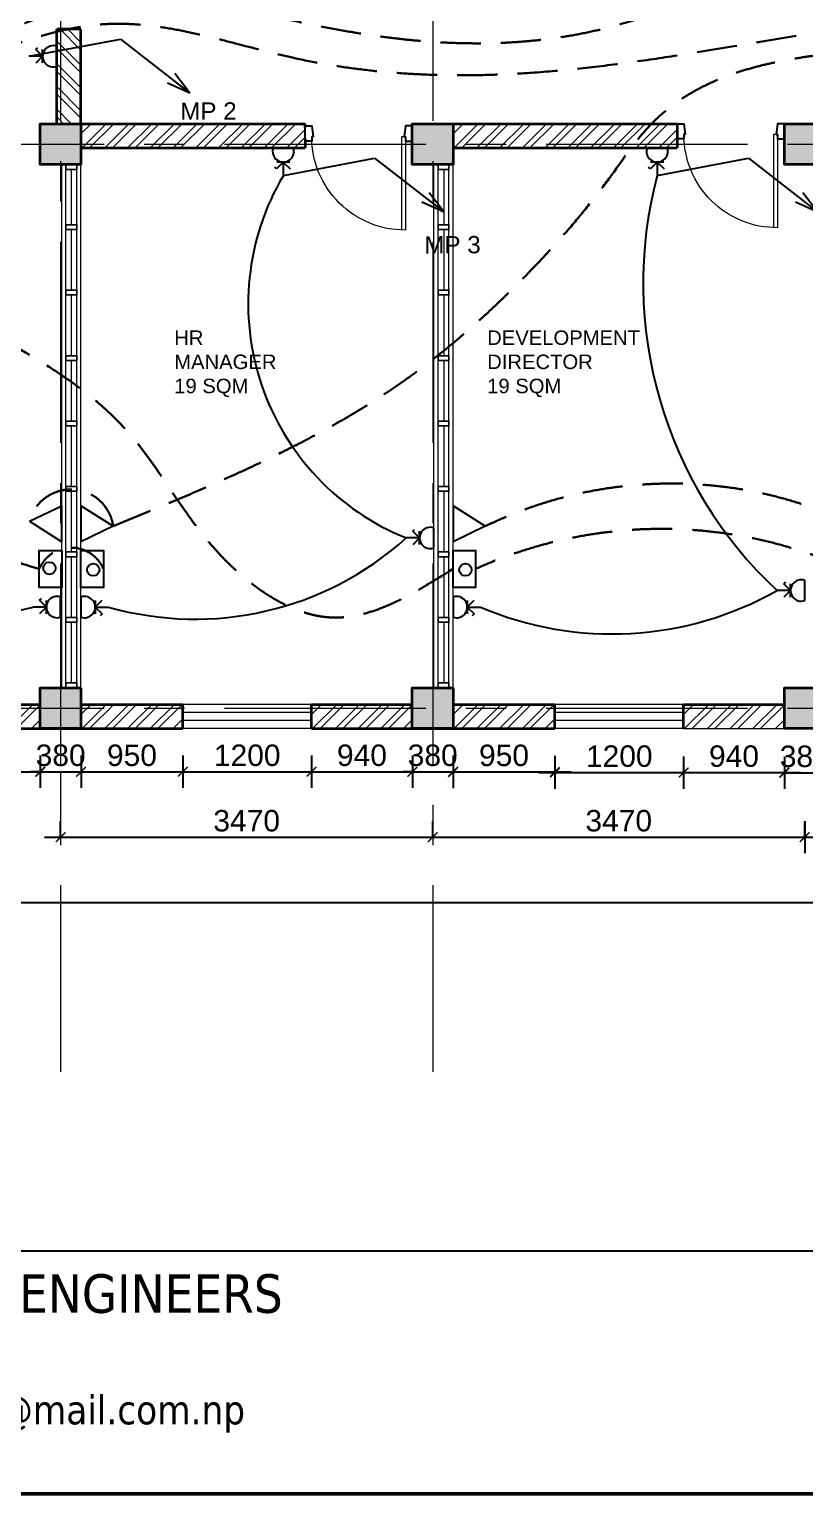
# Model space of a CAD drawing. Header units: inches. Extents: x 527934 to 2134587, y -408734 to 227304.
# Drawn here: x 1938520 to 1945753, y -204952 to -191299 of the extents above; entities that cross this region are included whole.
import ezdxf

# ---------------------------------------------------------------- set-up
doc = ezdxf.new("R2010")
doc.units = ezdxf.units.IN
doc.header["$MEASUREMENT"] = 0
doc.linetypes.add('CENTER', pattern=[2, 1.25, -0.25, 0.25, -0.25])
doc.linetypes.add('HIDDEN', pattern=[0.375, 0.25, -0.125])
for name, color, linetype, lineweight in [('2 POWER TEL COMP', 3, 'Continuous', 25), ('6 LIGHT PT WIRING', 3, 'Continuous', 25), ('7 POWER PT WIRING', 3, 'Continuous', 25), ('centre line', 1, 'CENTER', 9), ('dim', 253, 'Continuous', 9), ('door', 77, 'Continuous', 13), ('furniture', 253, 'Continuous', 5), ('hatch', 250, 'Continuous', 5), ('hatch - general', 252, 'Continuous', 5), ('hatch 2', 251, 'Continuous', 5), ('INSULATION', 253, 'Continuous', 5), ('metal', 40, 'Continuous', 18), ('partition wall', 5, 'Continuous', 20), ('plinth', 5, 'Continuous', 9), ('sill', 253, 'Continuous', 13), ('text', 7, 'Continuous', 13), ('TITLE THICK', 7, 'Continuous', 50), ('TITLE THIN', 7, 'Continuous', 25), ('wall - brick', 30, 'Continuous', 35), ('window', 1, 'Continuous', 15)]:
    doc.layers.add(name, color=color, linetype=linetype, lineweight=lineweight)
doc.styles.add('labelling', font='arial.ttf')
doc.styles.get("Standard").update_dxf_attribs({"font": 'arial.ttf'})
doc.linetypes.add('BATTING', pattern='A,0.0001,-0.1,[134,ltypeshp.shx,S=0.1,R=0,X=-0.1,Y=0],-0.2,[134,ltypeshp.shx,S=0.1,R=180,X=0.1,Y=0],-0.1', length=0.4001)
doc.dimstyles.new('dim 100', dxfattribs={"dimtxt": 200, "dimasz": 90, "dimexe": 150, "dimexo": 150, "dimgap": 50, "dimtad": 1, "dimdec": 0, "dimzin": 0, "dimdsep": 46, "dimtxsty": 'Standard', "dimblk": 'ARCHTICK', "dimcen": 100, "dimdle": 150, "dimazin": 0, "dimtfac": 1, "dimtdec": 0, "dimtix": 1, "dimtmove": 2, "dimatfit": 3, "dimfxl": 150, "dimfxlon": 1, "dimtolj": 1, "dimtzin": 0, "dimarcsym": 0})

# ---------------------------------------------------------------- blocks, each defined once
blk = doc.blocks.new('Dd1')
at = {"layer": 'door'}
for p, q in [((6330587, 14339), (6330587, 13509)), ((6330599, 14377), (6330625, 14377)), ((6330625, 14377), (6330625, 13510))]:
    blk.add_line(p, q, dxfattribs=at)
at = {"layer": 'door', "lineweight": 25}
for points in [[(6330599, 14377), (6330587, 14377), (6330587, 14339), (6330524, 14339), (6330524, 14479), (6330587, 14479)], [(6331449, 14377), (6331461, 14377), (6331461, 14339), (6331524, 14339), (6331524, 14479), (6331461, 14479)]]:
    blk.add_lwpolyline(points, close=True, dxfattribs=at)
at = {"layer": 'door'}
blk.add_arc((6330593, 14377), 868, 269.6039, 0, dxfattribs=at)
blk = doc.blocks.new('2X4')
at = {"layer": 'hatch 2'}
h = blk.add_hatch(dxfattribs=at)
h.set_pattern_fill('ANSI31', color=256, scale=20)
h.set_pattern_definition([(45, (0, 0), (-1.767766953, 1.767766953), [])])
h.paths.add_polyline_path([(5938822, -146997), (5938776, -146997, 0.414214), (5938774, -146999), (5938774, -147047), (5938777, -147047), (5938777, -147000), (5938821, -147000), (5938821, -147047), (5938824, -147047), (5938824, -146999, 0.414214)])
h.paths.add_polyline_path([(5938777, -147047), (5938774, -147047), (5938774, -147095, 0.414214), (5938776, -147097), (5938822, -147097, 0.414218), (5938824, -147095), (5938824, -147047), (5938821, -147047), (5938821, -147094), (5938777, -147094)])
at = {"layer": 'metal'}
blk.add_lwpolyline([(5938776, -147097), (5938822, -147097, 0.414214), (5938824, -147095), (5938824, -146999, 0.414214), (5938822, -146997), (5938776, -146997, 0.414214), (5938774, -146999), (5938774, -147095, 0.414214)], format="xyb", close=True, dxfattribs=at)
blk.add_lwpolyline([(5938777, -147094), (5938821, -147094), (5938821, -147000), (5938777, -147000)], close=True, dxfattribs=at)
blk = doc.blocks.new('_ArchTick')
at = {"color": 0, "linetype": 'ByBlock', "const_width": 0.15}
blk.add_lwpolyline([(-0.5, -0.5), (0.5, 0.5)], dxfattribs=at)
blk = doc.blocks.new('*D2703')
at = {"layer": 'Defpoints', "color": 0, "ltscale": 400}
for p in [(1937683, -197819), (1938623, -197819), (1938623, -198221)]:
    blk.add_point(p, dxfattribs=at)
at = {"layer": 'dim', "color": 0, "lineweight": -2, "ltscale": 400}
for p, q in [((1937683, -198071), (1937683, -198371)), ((1938623, -198071), (1938623, -198371)), ((1937533, -198221), (1938773, -198221))]:
    blk.add_line(p, q, dxfattribs=at)
at = {"layer": 'dim', "color": 0, "lineweight": -2, "ltscale": 400, "xscale": 90, "yscale": 90, "zscale": 90, "rotation": 180}
blk.add_blockref('_ArchTick', (1937683, -198221), dxfattribs=at)
at = {"layer": 'dim', "color": 0, "lineweight": -2, "ltscale": 400, "xscale": 90, "yscale": 90, "zscale": 90}
blk.add_blockref('_ArchTick', (1938623, -198221), dxfattribs=at)
at = {"layer": 'dim', "color": 0, "ltscale": 400, "insert": (1938153, -198069), "char_height": 200, "attachment_point": 5}
blk.add_mtext('\\A1;940', dxfattribs=at)
blk = doc.blocks.new('*D2704')
at = {"layer": 'Defpoints', "color": 0, "ltscale": 400}
for p in [(1938623, -197819), (1939003, -197819), (1939003, -198221)]:
    blk.add_point(p, dxfattribs=at)
at = {"layer": 'dim', "color": 0, "lineweight": -2, "ltscale": 400}
for p, q in [((1938623, -198071), (1938623, -198371)), ((1939003, -198071), (1939003, -198371)), ((1938623, -198221), (1938533, -198221)), ((1938623, -198221), (1939003, -198221)), ((1939003, -198221), (1939093, -198221))]:
    blk.add_line(p, q, dxfattribs=at)
at = {"layer": 'dim', "color": 0, "lineweight": -2, "ltscale": 400, "xscale": 90, "yscale": 90, "zscale": 90}
blk.add_blockref('_ArchTick', (1938623, -198221), dxfattribs=at)
at = {"layer": 'dim', "color": 0, "lineweight": -2, "ltscale": 400, "xscale": 90, "yscale": 90, "zscale": 90, "rotation": 180}
blk.add_blockref('_ArchTick', (1939003, -198221), dxfattribs=at)
at = {"layer": 'dim', "color": 0, "ltscale": 400, "insert": (1938813, -198069), "char_height": 200, "attachment_point": 5}
blk.add_mtext('\\A1;380', dxfattribs=at)
blk = doc.blocks.new('*D2705')
at = {"layer": 'Defpoints', "color": 0, "ltscale": 400}
for p in [(1939003, -197819), (1939953, -197819), (1939953, -198221)]:
    blk.add_point(p, dxfattribs=at)
at = {"layer": 'dim', "color": 0, "lineweight": -2, "ltscale": 400}
for p, q in [((1939003, -198071), (1939003, -198371)), ((1939953, -198071), (1939953, -198371)), ((1938853, -198221), (1940103, -198221))]:
    blk.add_line(p, q, dxfattribs=at)
at = {"layer": 'dim', "color": 0, "lineweight": -2, "ltscale": 400, "xscale": 90, "yscale": 90, "zscale": 90, "rotation": 180}
blk.add_blockref('_ArchTick', (1939003, -198221), dxfattribs=at)
at = {"layer": 'dim', "color": 0, "lineweight": -2, "ltscale": 400, "xscale": 90, "yscale": 90, "zscale": 90}
blk.add_blockref('_ArchTick', (1939953, -198221), dxfattribs=at)
at = {"layer": 'dim', "color": 0, "ltscale": 400, "insert": (1939478, -198069), "char_height": 200, "attachment_point": 5}
blk.add_mtext('\\A1;950', dxfattribs=at)
blk = doc.blocks.new('*D2706')
at = {"layer": 'Defpoints', "color": 0, "ltscale": 400}
for p in [(1939953, -197819), (1941153, -197819), (1941153, -198221)]:
    blk.add_point(p, dxfattribs=at)
at = {"layer": 'dim', "color": 0, "lineweight": -2, "ltscale": 400}
for p, q in [((1939953, -198071), (1939953, -198371)), ((1941153, -198071), (1941153, -198371)), ((1939803, -198221), (1941303, -198221))]:
    blk.add_line(p, q, dxfattribs=at)
at = {"layer": 'dim', "color": 0, "lineweight": -2, "ltscale": 400, "xscale": 90, "yscale": 90, "zscale": 90, "rotation": 180}
blk.add_blockref('_ArchTick', (1939953, -198221), dxfattribs=at)
at = {"layer": 'dim', "color": 0, "lineweight": -2, "ltscale": 400, "xscale": 90, "yscale": 90, "zscale": 90}
blk.add_blockref('_ArchTick', (1941153, -198221), dxfattribs=at)
at = {"layer": 'dim', "color": 0, "ltscale": 400, "insert": (1940553, -198069), "char_height": 200, "attachment_point": 5}
blk.add_mtext('\\A1;1200', dxfattribs=at)
blk = doc.blocks.new('*D2707')
at = {"layer": 'Defpoints', "color": 0, "ltscale": 400}
for p in [(1941153, -197819), (1942093, -197819), (1942093, -198221)]:
    blk.add_point(p, dxfattribs=at)
at = {"layer": 'dim', "color": 0, "lineweight": -2, "ltscale": 400}
for p, q in [((1941153, -198071), (1941153, -198371)), ((1942093, -198071), (1942093, -198371)), ((1941003, -198221), (1942243, -198221))]:
    blk.add_line(p, q, dxfattribs=at)
at = {"layer": 'dim', "color": 0, "lineweight": -2, "ltscale": 400, "xscale": 90, "yscale": 90, "zscale": 90, "rotation": 180}
blk.add_blockref('_ArchTick', (1941153, -198221), dxfattribs=at)
at = {"layer": 'dim', "color": 0, "lineweight": -2, "ltscale": 400, "xscale": 90, "yscale": 90, "zscale": 90}
blk.add_blockref('_ArchTick', (1942093, -198221), dxfattribs=at)
at = {"layer": 'dim', "color": 0, "ltscale": 400, "insert": (1941623, -198069), "char_height": 200, "attachment_point": 5}
blk.add_mtext('\\A1;940', dxfattribs=at)
blk = doc.blocks.new('*D2708')
at = {"layer": 'Defpoints', "color": 0, "ltscale": 400}
for p in [(1942093, -197819), (1942473, -197819), (1942473, -198221)]:
    blk.add_point(p, dxfattribs=at)
at = {"layer": 'dim', "color": 0, "lineweight": -2, "ltscale": 400}
for p, q in [((1942093, -198071), (1942093, -198371)), ((1942473, -198071), (1942473, -198371)), ((1942093, -198221), (1942003, -198221)), ((1942093, -198221), (1942473, -198221)), ((1942473, -198221), (1942563, -198221))]:
    blk.add_line(p, q, dxfattribs=at)
at = {"layer": 'dim', "color": 0, "lineweight": -2, "ltscale": 400, "xscale": 90, "yscale": 90, "zscale": 90}
blk.add_blockref('_ArchTick', (1942093, -198221), dxfattribs=at)
at = {"layer": 'dim', "color": 0, "lineweight": -2, "ltscale": 400, "xscale": 90, "yscale": 90, "zscale": 90, "rotation": 180}
blk.add_blockref('_ArchTick', (1942473, -198221), dxfattribs=at)
at = {"layer": 'dim', "color": 0, "ltscale": 400, "insert": (1942283, -198069), "char_height": 200, "attachment_point": 5}
blk.add_mtext('\\A1;380', dxfattribs=at)
blk = doc.blocks.new('*D2709')
at = {"layer": 'Defpoints', "color": 0, "ltscale": 400}
for p in [(1942473, -197819), (1943423, -197819), (1943423, -198223)]:
    blk.add_point(p, dxfattribs=at)
at = {"layer": 'dim', "color": 0, "lineweight": -2, "ltscale": 400}
for p, q in [((1942473, -198073), (1942473, -198373)), ((1943423, -198073), (1943423, -198373)), ((1942323, -198223), (1943573, -198223))]:
    blk.add_line(p, q, dxfattribs=at)
at = {"layer": 'dim', "color": 0, "lineweight": -2, "ltscale": 400, "xscale": 90, "yscale": 90, "zscale": 90, "rotation": 180}
blk.add_blockref('_ArchTick', (1942473, -198223), dxfattribs=at)
at = {"layer": 'dim', "color": 0, "lineweight": -2, "ltscale": 400, "xscale": 90, "yscale": 90, "zscale": 90}
blk.add_blockref('_ArchTick', (1943423, -198223), dxfattribs=at)
at = {"layer": 'dim', "color": 0, "ltscale": 400, "insert": (1942948, -198070), "char_height": 200, "attachment_point": 5}
blk.add_mtext('\\A1;950', dxfattribs=at)
blk = doc.blocks.new('*D2710')
at = {"layer": 'Defpoints', "color": 0, "ltscale": 400}
for p in [(1943423, -197819), (1944623, -197819), (1944623, -198229)]:
    blk.add_point(p, dxfattribs=at)
at = {"layer": 'dim', "color": 0, "lineweight": -2, "ltscale": 400}
for p, q in [((1943423, -198079), (1943423, -198379)), ((1944623, -198079), (1944623, -198379)), ((1943273, -198229), (1944773, -198229))]:
    blk.add_line(p, q, dxfattribs=at)
at = {"layer": 'dim', "color": 0, "lineweight": -2, "ltscale": 400, "xscale": 90, "yscale": 90, "zscale": 90, "rotation": 180}
blk.add_blockref('_ArchTick', (1943423, -198229), dxfattribs=at)
at = {"layer": 'dim', "color": 0, "lineweight": -2, "ltscale": 400, "xscale": 90, "yscale": 90, "zscale": 90}
blk.add_blockref('_ArchTick', (1944623, -198229), dxfattribs=at)
at = {"layer": 'dim', "color": 0, "ltscale": 400, "insert": (1944023, -198077), "char_height": 200, "attachment_point": 5}
blk.add_mtext('\\A1;1200', dxfattribs=at)
blk = doc.blocks.new('*D2181')
at = {"layer": 'Defpoints', "color": 0, "ltscale": 400}
for p in [(1944623, -197831), (1945563, -197831), (1945563, -198229)]:
    blk.add_point(p, dxfattribs=at)
at = {"layer": 'dim', "color": 0, "lineweight": -2, "ltscale": 400}
for p, q in [((1944623, -198079), (1944623, -198379)), ((1945563, -198079), (1945563, -198379)), ((1944473, -198229), (1945713, -198229))]:
    blk.add_line(p, q, dxfattribs=at)
at = {"layer": 'dim', "color": 0, "lineweight": -2, "ltscale": 400, "xscale": 90, "yscale": 90, "zscale": 90, "rotation": 180}
blk.add_blockref('_ArchTick', (1944623, -198229), dxfattribs=at)
at = {"layer": 'dim', "color": 0, "lineweight": -2, "ltscale": 400, "xscale": 90, "yscale": 90, "zscale": 90}
blk.add_blockref('_ArchTick', (1945563, -198229), dxfattribs=at)
at = {"layer": 'dim', "color": 0, "ltscale": 400, "insert": (1945093, -198077), "char_height": 200, "attachment_point": 5}
blk.add_mtext('\\A1;940', dxfattribs=at)
blk = doc.blocks.new('*D2711')
at = {"layer": 'Defpoints', "color": 0, "ltscale": 400}
for p in [(1945563, -197819), (1945943, -197819), (1945943, -198232)]:
    blk.add_point(p, dxfattribs=at)
at = {"layer": 'dim', "color": 0, "lineweight": -2, "ltscale": 400}
for p, q in [((1945563, -198082), (1945563, -198382)), ((1945943, -198082), (1945943, -198382)), ((1945563, -198232), (1945473, -198232)), ((1945563, -198232), (1945943, -198232)), ((1945943, -198232), (1946033, -198232))]:
    blk.add_line(p, q, dxfattribs=at)
at = {"layer": 'dim', "color": 0, "lineweight": -2, "ltscale": 400, "xscale": 90, "yscale": 90, "zscale": 90}
blk.add_blockref('_ArchTick', (1945563, -198232), dxfattribs=at)
at = {"layer": 'dim', "color": 0, "lineweight": -2, "ltscale": 400, "xscale": 90, "yscale": 90, "zscale": 90, "rotation": 180}
blk.add_blockref('_ArchTick', (1945943, -198232), dxfattribs=at)
at = {"layer": 'dim', "color": 0, "ltscale": 400, "insert": (1945753, -198079), "char_height": 200, "attachment_point": 5}
blk.add_mtext('\\A1;380', dxfattribs=at)
blk = doc.blocks.new('*D2772')
at = {"layer": 'Defpoints', "color": 0, "ltscale": 400}
for p in [(1945563, -178289), (1933556, -197819), (1945563, -197819)]:
    blk.add_point(p, dxfattribs=at)
at = {"layer": 'furniture', "color": 0, "lineweight": -2, "ltscale": 400}
for p, q in [((1933556, -178139), (1933556, -197969)), ((1933706, -178289), (1933406, -178289)), ((1933706, -197819), (1933406, -197819))]:
    blk.add_line(p, q, dxfattribs=at)
at = {"layer": 'furniture', "color": 0, "lineweight": -2, "ltscale": 400, "xscale": 90, "yscale": 90, "zscale": 90}
for p, rotation in [((1933556, -178289), 90), ((1933556, -197819), 270)]:
    blk.add_blockref('_ArchTick', p, dxfattribs=dict(at, rotation=rotation))
at = {"layer": 'furniture', "color": 0, "ltscale": 400, "insert": (1933403, -188054), "char_height": 200, "attachment_point": 5, "rotation": 90}
blk.add_mtext('\\A1;19530', dxfattribs=at)
blk = doc.blocks.new('*D2773')
at = {"layer": 'Defpoints', "color": 0, "ltscale": 400}
for p in [(1938813, -198831), (1942283, -198831), (1942283, -198831)]:
    blk.add_point(p, dxfattribs=at)
at = {"layer": 'furniture', "color": 0, "lineweight": -2, "ltscale": 400}
for p, q in [((1938813, -198831), (1938813, -198681)), ((1942283, -198831), (1942283, -198681)), ((1938663, -198831), (1942433, -198831))]:
    blk.add_line(p, q, dxfattribs=at)
at = {"layer": 'furniture', "color": 0, "lineweight": -2, "ltscale": 400, "xscale": 90, "yscale": 90, "zscale": 90, "rotation": 180}
blk.add_blockref('_ArchTick', (1938813, -198831), dxfattribs=at)
at = {"layer": 'furniture', "color": 0, "lineweight": -2, "ltscale": 400, "xscale": 90, "yscale": 90, "zscale": 90}
blk.add_blockref('_ArchTick', (1942283, -198831), dxfattribs=at)
at = {"layer": 'furniture', "color": 0, "ltscale": 400, "insert": (1940548, -198679), "char_height": 200, "attachment_point": 5}
blk.add_mtext('\\A1;3470', dxfattribs=at)
blk = doc.blocks.new('*D2775')
at = {"layer": 'Defpoints', "color": 0, "ltscale": 400}
for p in [(1945753, -152819), (1942283, -198831), (1945753, -198831)]:
    blk.add_point(p, dxfattribs=at)
at = {"layer": 'furniture', "color": 0, "lineweight": -2, "ltscale": 400}
for p, q in [((1942283, -198831), (1942283, -198681)), ((1945753, -198681), (1945753, -198981)), ((1942133, -198831), (1945903, -198831))]:
    blk.add_line(p, q, dxfattribs=at)
at = {"layer": 'furniture', "color": 0, "lineweight": -2, "ltscale": 400, "xscale": 90, "yscale": 90, "zscale": 90, "rotation": 180}
blk.add_blockref('_ArchTick', (1942283, -198831), dxfattribs=at)
at = {"layer": 'furniture', "color": 0, "lineweight": -2, "ltscale": 400, "xscale": 90, "yscale": 90, "zscale": 90}
blk.add_blockref('_ArchTick', (1945753, -198831), dxfattribs=at)
at = {"layer": 'furniture', "color": 0, "ltscale": 400, "insert": (1944018, -198679), "char_height": 200, "attachment_point": 5}
blk.add_mtext('\\A1;3470', dxfattribs=at)
blk = doc.blocks.new('*D2776')
at = {"layer": 'Defpoints', "color": 0, "ltscale": 400}
for p in [(1949223, -152819), (1945753, -198831), (1949223, -198831)]:
    blk.add_point(p, dxfattribs=at)
at = {"layer": 'furniture', "color": 0, "lineweight": -2, "ltscale": 400}
for p, q in [((1945753, -198831), (1945753, -198681)), ((1949223, -198681), (1949223, -198981)), ((1945603, -198831), (1949373, -198831))]:
    blk.add_line(p, q, dxfattribs=at)
at = {"layer": 'furniture', "color": 0, "lineweight": -2, "ltscale": 400, "xscale": 90, "yscale": 90, "zscale": 90, "rotation": 180}
blk.add_blockref('_ArchTick', (1945753, -198831), dxfattribs=at)
at = {"layer": 'furniture', "color": 0, "lineweight": -2, "ltscale": 400, "xscale": 90, "yscale": 90, "zscale": 90}
blk.add_blockref('_ArchTick', (1949223, -198831), dxfattribs=at)
at = {"layer": 'furniture', "color": 0, "ltscale": 400, "insert": (1947488, -198679), "char_height": 200, "attachment_point": 5}
blk.add_mtext('\\A1;3470', dxfattribs=at)
blk = doc.blocks.new('*D2212')
at = {"layer": 'Defpoints', "color": 0, "ltscale": 400}
for p in [(1935153, -192194), (1970541, -192194), (1970541, -199441)]:
    blk.add_point(p, dxfattribs=at)
at = {"layer": 'furniture', "color": 0, "lineweight": -2, "ltscale": 400}
for p, q in [((1935153, -199291), (1935153, -199591)), ((1970541, -199291), (1970541, -199591)), ((1935003, -199441), (1970691, -199441))]:
    blk.add_line(p, q, dxfattribs=at)
at = {"layer": 'furniture', "color": 0, "lineweight": -2, "ltscale": 400, "xscale": 90, "yscale": 90, "zscale": 90, "rotation": 180}
blk.add_blockref('_ArchTick', (1935153, -199441), dxfattribs=at)
at = {"layer": 'furniture', "color": 0, "lineweight": -2, "ltscale": 400, "xscale": 90, "yscale": 90, "zscale": 90}
blk.add_blockref('_ArchTick', (1970541, -199441), dxfattribs=at)
at = {"layer": 'furniture', "color": 0, "ltscale": 400, "insert": (1952847, -199289), "char_height": 200, "attachment_point": 5}
blk.add_mtext('\\A1;35388', dxfattribs=at)
blk = doc.blocks.new('15 amp socket')
at = {"color": 3, "lineweight": 25}
for p, q in [((593022, 179162), (593022, 179286)), ((593022, 179162), (592958, 179225)), ((592960, 179162), (593084, 179162)), ((593022, 179162), (593085, 179225)), ((593085, 179225), (593102, 179208)), ((592928, 179029), (593115, 179029))]:
    blk.add_line(p, q, dxfattribs=at)
blk.add_arc((593022, 179062), 99.5, 340.3538, 199.6462, dxfattribs=at)
blk = doc.blocks.new('*U1961')
at = {"color": 3}
for p, q in [((-181326.36, -126938.56), (-181312.64, -126921.81)), ((-181312.64, -126921.81), (-181292.15, -126921.04)), ((-181292.15, -126921.04), (-181297.74, -126919.82)), ((-181292.15, -126921.04), (-181297.63, -126922.6))]:
    blk.add_line(p, q, dxfattribs=at)
blk = doc.blocks.new('DATA OUTLET')
at = {"color": 6}
blk.add_lwpolyline([(5876198, -81485), (5876542, -81485), (5876542, -81694), (5876198, -81694)], close=True, dxfattribs=at)
blk.add_circle((5876363, -81600), 57.3, dxfattribs=at)
blk = doc.blocks.new('TEL OUTLET')
at = {"color": 2}
for p, q in [((5876377, -80918), (5876186, -81218)), ((5876377, -80918), (5876521, -81218)), ((5876186, -81218), (5876521, -81218))]:
    blk.add_line(p, q, dxfattribs=at)

msp = doc.modelspace()

# ---------------------------------------------------------------- hatches: boundary and pattern name
at = {"layer": 'hatch', "lineweight": 5, "ltscale": 400}
h = msp.add_hatch(dxfattribs=at)
h.set_pattern_fill('ANSI32', color=256, scale=400, angle=-90)
h.set_pattern_definition([(315, (1970297.08, 2312897.69), (106.066017, 106.066017), []), (315, (1970297.08, 2312826.98), (106.066017, 106.066017), [])])
edge = h.paths.add_edge_path()
edge.add_line((1938777.6, -191299.4), (1939002.6, -191299.4))
edge.add_line((1939002.6, -191299.4), (1939002.6, -192179.4))
edge.add_line((1939002.6, -192179.4), (1938777.6, -192179.4))
edge.add_line((1938777.6, -192179.4), (1938777.6, -191400.3))
h = msp.add_hatch(dxfattribs=at)
h.set_pattern_fill('ANSI32', color=256, scale=400)
h.set_pattern_definition([(45, (-565295.42, -160886.24), (-106.066017, 106.066017), []), (45, (-565224.71, -160886.24), (-106.066017, 106.066017), [])])
h.paths.add_polyline_path([(1939002.6, -192404.4), (1939002.6, -192179.4), (1941092.6, -192179.4), (1941092.6, -192404.4)])
h = msp.add_hatch(dxfattribs=at)
h.set_pattern_fill('ANSI32', color=256, scale=400)
h.set_pattern_definition([(45, (-561825.42, -160886.24), (-106.066017, 106.066017), []), (45, (-561754.71, -160886.24), (-106.066017, 106.066017), [])])
h.paths.add_polyline_path([(1942472.6, -192404.4), (1942472.6, -192179.4), (1944562.6, -192179.4), (1944562.6, -192404.4)])
h = msp.add_hatch(dxfattribs=at)
h.set_pattern_fill('ANSI32', color=256, scale=400)
h.set_pattern_definition([(45, (-566615.42, -166301.24), (-106.066017, 106.066017), []), (45, (-566544.71, -166301.24), (-106.066017, 106.066017), [])])
h.paths.add_polyline_path([(1937682.6, -197819.4), (1937682.6, -197594.4), (1938622.6, -197594.4), (1938622.6, -197819.4)])
h = msp.add_hatch(dxfattribs=at)
h.set_pattern_fill('ANSI32', color=256, scale=400)
h.set_pattern_definition([(45, (-565295.42, -166301.24), (-106.066017, 106.066017), []), (45, (-565224.71, -166301.24), (-106.066017, 106.066017), [])])
h.paths.add_polyline_path([(1939002.6, -197819.4), (1939002.6, -197594.4), (1939952.6, -197594.4), (1939952.6, -197819.4)])
h = msp.add_hatch(dxfattribs=at)
h.set_pattern_fill('ANSI32', color=256, scale=400)
h.set_pattern_definition([(45, (-563145.42, -166301.24), (-106.066017, 106.066017), []), (45, (-563074.71, -166301.24), (-106.066017, 106.066017), [])])
h.paths.add_polyline_path([(1941152.6, -197819.4), (1941152.6, -197594.4), (1942092.6, -197594.4), (1942092.6, -197819.4)])
h = msp.add_hatch(dxfattribs=at)
h.set_pattern_fill('ANSI32', color=256, scale=400)
h.set_pattern_definition([(45, (-561825.42, -166301.24), (-106.066017, 106.066017), []), (45, (-561754.71, -166301.24), (-106.066017, 106.066017), [])])
h.paths.add_polyline_path([(1942472.6, -197819.4), (1942472.6, -197594.4), (1943412.6, -197594.4), (1943412.6, -197819.4)])
h = msp.add_hatch(dxfattribs=at)
h.set_pattern_fill('ANSI32', color=256, scale=400)
h.set_pattern_definition([(45, (-559675.42, -166301.24), (-106.066017, 106.066017), []), (45, (-559604.71, -166301.24), (-106.066017, 106.066017), [])])
h.paths.add_polyline_path([(1944622.6, -197819.4), (1944622.6, -197594.4), (1945562.6, -197594.4), (1945562.6, -197819.4)])
at = {"layer": 'plinth', "ltscale": 400}
h = msp.add_hatch(color=0, dxfattribs=at)
h.dxf.hatch_style = 1
h.paths.add_polyline_path([(1935532.6, -184739.4), (1935532.6, -185119.4), (1935152.6, -185119.4), (1935152.6, -184739.4)])
h.paths.add_polyline_path([(1939002.6, -184739.4), (1939002.6, -185119.4), (1938622.6, -185119.4), (1938622.6, -184739.4)])
h.paths.add_polyline_path([(1942472.6, -184739.4), (1942472.6, -185119.4), (1942092.6, -185119.4), (1942092.6, -184739.4)])
h.paths.add_polyline_path([(1945942.6, -183139.4), (1945942.6, -183519.4), (1945562.6, -183519.4), (1945562.6, -183139.4)])
h.paths.add_polyline_path([(1945942.6, -178289.4), (1945942.6, -178669.4), (1945562.6, -178669.4), (1945562.6, -178289.4)])
h.paths.add_polyline_path([(1949412.6, -178289.4), (1949412.6, -178669.4), (1949032.6, -178669.4), (1949032.6, -178289.4)])
h.paths.add_polyline_path([(1952882.6, -178289.4), (1952882.6, -178669.4), (1952502.6, -178669.4), (1952502.6, -178289.4)])
h.paths.add_polyline_path([(1956352.6, -178289.4), (1956352.6, -178669.4), (1955972.6, -178669.4), (1955972.6, -178289.4)])
h.paths.add_polyline_path([(1956352.6, -183139.4), (1956352.6, -183519.4), (1955972.6, -183519.4), (1955972.6, -183139.4)])
h.paths.add_polyline_path([(1949412.6, -184739.4), (1949412.6, -185119.4), (1949032.6, -185119.4), (1949032.6, -184739.4)])
h.paths.add_polyline_path([(1952882.6, -184739.4), (1952882.6, -185119.4), (1952502.6, -185119.4), (1952502.6, -184739.4)])
h.paths.add_polyline_path([(1956352.6, -184739.4), (1956352.6, -185119.4), (1955972.6, -185119.4), (1955972.6, -184739.4)])
h.paths.add_polyline_path([(1959822.6, -184739.4), (1959822.6, -185119.4), (1959442.6, -185119.4), (1959442.6, -184739.4)])
h.paths.add_polyline_path([(1963297.6, -184739.4), (1963297.6, -185119.4), (1962917.6, -185119.4), (1962917.6, -184739.4)])
h.paths.add_polyline_path([(1963297.6, -189999.4), (1963297.6, -190379.4), (1962917.6, -190379.4), (1962917.6, -189999.4)])
h.paths.add_polyline_path([(1959822.6, -189999.4), (1959822.6, -190379.4), (1959442.6, -190379.4), (1959442.6, -189999.4)])
h.paths.add_polyline_path([(1956352.6, -189999.4), (1956352.6, -190379.4), (1955972.6, -190379.4), (1955972.6, -189999.4)])
h.paths.add_polyline_path([(1952882.6, -189999.4), (1952882.6, -190379.4), (1952502.6, -190379.4), (1952502.6, -189999.4)])
h.paths.add_polyline_path([(1945942.6, -184739.4), (1945942.6, -185119.4), (1945562.6, -185119.4), (1945562.6, -184739.4)])
h.paths.add_polyline_path([(1942472.6, -189999.4), (1942472.6, -190379.4), (1942092.6, -190379.4), (1942092.6, -189999.4)])
h.paths.add_polyline_path([(1939002.6, -189999.4), (1939002.6, -190379.4), (1938622.6, -190379.4), (1938622.6, -189999.4)])
h.paths.add_polyline_path([(1935532.6, -189999.4), (1935532.6, -190379.4), (1935152.6, -190379.4), (1935152.6, -189999.4)])
h.paths.add_polyline_path([(1935532.6, -192179.4), (1935532.6, -192559.4), (1935152.6, -192559.4), (1935152.6, -192179.4)])
h.paths.add_polyline_path([(1939002.6, -192179.4), (1939002.6, -192559.4), (1938622.6, -192559.4), (1938622.6, -192179.4)])
h.paths.add_polyline_path([(1942472.6, -192179.4), (1942472.6, -192559.4), (1942092.6, -192559.4), (1942092.6, -192179.4)])
h.paths.add_polyline_path([(1945942.6, -192179.4), (1945942.6, -192559.4), (1945562.6, -192559.4), (1945562.6, -192179.4)])
h.paths.add_polyline_path([(1949412.6, -192179.4), (1949412.6, -192559.4), (1949032.6, -192559.4), (1949032.6, -192179.4)])
h.paths.add_polyline_path([(1952882.6, -192179.4), (1952882.6, -192559.4), (1952502.6, -192559.4), (1952502.6, -192179.4)])
h.paths.add_polyline_path([(1956352.6, -192179.4), (1956352.6, -192559.4), (1955972.6, -192559.4), (1955972.6, -192179.4)])
h.paths.add_polyline_path([(1959822.6, -192179.4), (1959822.6, -192559.4), (1959442.6, -192559.4), (1959442.6, -192179.4)])
h.paths.add_polyline_path([(1963297.6, -192179.4), (1963297.6, -192559.4), (1962917.6, -192559.4), (1962917.6, -192179.4)])
h.paths.add_polyline_path([(1963297.6, -197439.4), (1963297.6, -197819.4), (1962917.6, -197819.4), (1962917.6, -197439.4)])
h.paths.add_polyline_path([(1959822.6, -197439.4), (1959822.6, -197819.4), (1959442.6, -197819.4), (1959442.6, -197439.4)])
h.paths.add_polyline_path([(1956352.6, -197439.4), (1956352.6, -197819.4), (1955972.6, -197819.4), (1955972.6, -197439.4)])
h.paths.add_polyline_path([(1952882.6, -197439.4), (1952882.6, -197819.4), (1952502.6, -197819.4), (1952502.6, -197439.4)])
h.paths.add_polyline_path([(1949412.6, -197439.4), (1949412.6, -197819.4), (1949032.6, -197819.4), (1949032.6, -197439.4)])
h.paths.add_polyline_path([(1945942.6, -197439.4), (1945942.6, -197819.4), (1945562.6, -197819.4), (1945562.6, -197439.4)])
h.paths.add_polyline_path([(1942472.6, -197439.4), (1942472.6, -197819.4), (1942092.6, -197819.4), (1942092.6, -197439.4)])
h.paths.add_polyline_path([(1939002.6, -197439.4), (1939002.6, -197819.4), (1938622.6, -197819.4), (1938622.6, -197439.4)])
h.paths.add_polyline_path([(1935532.6, -197439.4), (1935532.6, -197819.4), (1935152.6, -197819.4), (1935152.6, -197439.4)])
edge = h.paths.add_edge_path()
edge.add_line((1945942.6, -184739.4), (1945192.6, -184739.4))

# ---------------------------------------------------------------- linework, layer by layer
at = {"layer": '6 LIGHT PT WIRING', "ltscale": 400}
for centre, radius, start, end in [((1942914.9, -193859.8), 2352.8, 149.3884, 248.04548), ((1948157.9, -193665.6), 3911.9, 165.13051, 227.10558)]:
    msp.add_arc(centre, radius, start, end, dxfattribs=at)
at = {"layer": '7 POWER PT WIRING', "ltscale": 400}
for centre, radius, start, end in [((1937946.1, -194362.1), 2402.4, 195.84087, 284.68841), ((1940065.9, -193857.3), 2941.3, 254.09617, 312.0319), ((1943956.4, -193812.7), 3124.1, 246.88541, 299.51025)]:
    msp.add_arc(centre, radius, start, end, dxfattribs=at)
at = {"layer": '7 POWER PT WIRING', "color": 2, "linetype": 'HIDDEN', "lineweight": 30, "ltscale": 1500}
for centre, radius, start, end in [((1938908, -195987.1), 398.3, 7.87488, 165.34946), ((1944507.5, -199509.1), 3975.1, 64.12128, 115.87872)]:
    msp.add_arc(centre, radius, start, end, dxfattribs=at)
at = {"layer": '7 POWER PT WIRING', "color": 6, "linetype": 'HIDDEN', "lineweight": 30, "ltscale": 1500}
for centre, radius, start, end in [((1944416.5, -200169.5), 4212.8, 65.67961, 114.32039), ((1938912.6, -196457), 324.6, 22.94823, 157.05177)]:
    msp.add_arc(centre, radius, start, end, dxfattribs=at)
for points in [[(1959423.7, -185834), (1957251, -188334), (1955288.5, -188909), (1952322, -191002), (1950342, -191130.5), (1946819, -191194.5), (1943201.5, -191705), (1940989, -191567), (1939192, -191253.5), (1938470, -191412.5), (1935726.9, -193032)], [(1946151.5, -188106), (1946253, -189327.5), (1944811, -190940.5), (1941524, -191324.5), (1939409.5, -191036.5), (1937352.5, -191804), (1935726.9, -193032)], [(1938613.7, -196330.5), (1937612, -195875.5), (1936601, -193658.5), (1935726.9, -193032)], [(1942472.6, -196330.5), (1941334, -196783), (1940255, -196149), (1939438.5, -195051), (1937804, -193949), (1936936.5, -193526), (1935726.9, -193032)]]:
    msp.add_spline(points, degree=3, dxfattribs=at)
at = {"layer": '7 POWER PT WIRING', "color": 2, "linetype": 'HIDDEN', "lineweight": 30, "ltscale": 1500}
for points in [[(1941947.7, -186733.9), (1944171.5, -187608), (1945382.5, -189999.4), (1948767.5, -191683.5), (1952001, -192032), (1953833.5, -192060.5), (1955499.5, -192121.5)], [(1939302.5, -195932.6), (1942069, -194538.5), (1943199.5, -193546), (1943925.5, -192693.5), (1944325, -192179.4), (1946853.5, -191473), (1952017.5, -191596.5), (1955499.5, -192121.5)]]:
    msp.add_spline(points, degree=3, dxfattribs=at)
at = {"layer": 'centre line', "ltscale": 1500}
for p, q in [((1938812.6, -175279.4), (1938812.6, -201019.4)), ((1942282.6, -175279.4), (1942282.6, -201019.4)), ((1931342.6, -192369.4), (1974071.1, -192369.4)), ((1931342.6, -197629.4), (1974071.1, -197629.4))]:
    msp.add_line(p, q, dxfattribs=at)
at = {"layer": 'furniture', "ltscale": 400}
msp.add_line((1938812.6, -198221), (1938812.6, -198831), dxfattribs=at)
at = {"layer": 'INSULATION', "linetype": 'BATTING', "ltscale": 100}
for p, q in [((1938909.6, -192559.4), (1938909.6, -192562.6)), ((1938909.6, -192606.2), (1938909.6, -193122.6)), ((1942385.6, -192559.4), (1942385.6, -192562.6)), ((1942385.6, -192606.2), (1942385.6, -193122.6)), ((1938909.6, -193166.2), (1938909.6, -193732.6)), ((1942385.6, -193166.2), (1942385.6, -193732.6)), ((1938909.6, -193776.2), (1938909.6, -194342.6)), ((1942385.6, -193776.2), (1942385.6, -194342.6)), ((1938909.6, -194386.2), (1938909.6, -194952.6)), ((1942385.6, -194386.2), (1942385.6, -194952.6)), ((1938909.6, -194996.2), (1938909.6, -195562.6)), ((1942385.6, -194996.2), (1942385.6, -195562.6)), ((1938909.6, -195606.2), (1938909.6, -196172.6)), ((1942385.6, -195606.2), (1942385.6, -196172.6)), ((1938909.6, -196216.2), (1938909.6, -196782.6)), ((1942385.6, -196216.2), (1942385.6, -196782.6)), ((1938909.6, -196826.2), (1938909.6, -197392.6)), ((1942385.6, -196826.2), (1942385.6, -197392.6)), ((1938909.6, -197436.2), (1938909.6, -197439.4)), ((1942385.6, -197436.2), (1942385.6, -197439.4))]:
    msp.add_line(p, q, dxfattribs=at)
at = {"layer": 'partition wall', "lineweight": 18}
for p, q in [((1938822.6, -197439.4), (1938822.6, -192559.4)), ((1938862.6, -197439.4), (1938862.6, -192559.4)), ((1938962.6, -197439.4), (1938962.6, -192559.4)), ((1939002.6, -197439.4), (1939002.6, -192559.4)), ((1942292.6, -197439.4), (1942292.6, -192559.4)), ((1942332.6, -197439.4), (1942332.6, -192559.4)), ((1942432.6, -197439.4), (1942432.6, -192559.4)), ((1942472.6, -197439.4), (1942472.6, -192559.4))]:
    msp.add_line(p, q, dxfattribs=at)
at = {"layer": 'sill'}
for p, q in [((1941152.6, -197594.4), (1939952.6, -197594.4)), ((1944622.6, -197594.4), (1943422.6, -197594.4)), ((1941152.6, -197819.4), (1939952.6, -197819.4)), ((1944622.6, -197819.4), (1943422.6, -197819.4)), ((1944622.6, -197819.4), (1945562.6, -197819.4))]:
    msp.add_line(p, q, dxfattribs=at)
at = {"layer": 'TITLE THICK'}
msp.add_lwpolyline([(1928626.1, -171712), (1974826.1, -171712), (1974826.1, -204952), (1928626.1, -204952)], close=True, dxfattribs=at)
at = {"layer": 'TITLE THIN'}
for p, q in [((1974826.1, -202690.9), (1928626.1, -202690.9)), ((1928626.1, -204952), (1974826.1, -204952))]:
    msp.add_line(p, q, dxfattribs=at)
at = {"layer": 'wall - brick'}
for p, q in [((1938777.6, -192179.4), (1938777.6, -191299.4)), ((1939002.6, -191299.4), (1938777.6, -191299.4)), ((1939002.6, -192179.4), (1939002.6, -191299.4)), ((1939002.6, -192179.4), (1941092.6, -192179.4)), ((1941092.6, -192215.9), (1941092.6, -192179.4)), ((1942472.6, -192179.4), (1944562.6, -192179.4)), ((1944562.6, -192179.4), (1944562.6, -192404.4)), ((1941092.6, -192319.4), (1941092.6, -192404.4)), ((1939002.6, -192404.4), (1941092.6, -192404.4)), ((1942472.6, -192404.4), (1944562.6, -192404.4)), ((1937682.6, -197594.4), (1938622.6, -197594.4)), ((1939002.6, -197594.4), (1939952.6, -197594.4)), ((1939952.6, -197819.4), (1939952.6, -197594.4)), ((1941152.6, -197594.4), (1942092.6, -197594.4)), ((1941152.6, -197819.4), (1941152.6, -197594.4)), ((1942472.6, -197594.4), (1943422.6, -197594.4)), ((1943422.6, -197819.4), (1943422.6, -197594.4)), ((1944622.6, -197594.4), (1945562.6, -197594.4)), ((1944622.6, -197819.4), (1944622.6, -197594.4)), ((1937682.6, -197819.4), (1939952.6, -197819.4)), ((1941152.6, -197819.4), (1943422.6, -197819.4))]:
    msp.add_line(p, q, dxfattribs=at)
for points in [[(1939002.6, -192179.4), (1939002.6, -192559.4), (1938622.6, -192559.4), (1938622.6, -192179.4)], [(1942472.6, -192179.4), (1942472.6, -192559.4), (1942092.6, -192559.4), (1942092.6, -192179.4)], [(1945942.6, -192179.4), (1945942.6, -192559.4), (1945562.6, -192559.4), (1945562.6, -192179.4)], [(1939002.6, -197439.4), (1939002.6, -197819.4), (1938622.6, -197819.4), (1938622.6, -197439.4)], [(1942472.6, -197439.4), (1942472.6, -197819.4), (1942092.6, -197819.4), (1942092.6, -197439.4)], [(1945942.6, -197439.4), (1945942.6, -197819.4), (1945562.6, -197819.4), (1945562.6, -197439.4)]]:
    msp.add_lwpolyline(points, close=True, dxfattribs=at)
at = {"layer": 'window'}
for p, q in [((1941152.6, -197669.4), (1939952.6, -197669.4)), ((1944622.6, -197669.4), (1943422.6, -197669.4)), ((1941152.6, -197744.4), (1939952.6, -197744.4)), ((1944622.6, -197744.4), (1943422.6, -197744.4))]:
    msp.add_line(p, q, dxfattribs=at)

# ---------------------------------------------------------------- block references
at = {"layer": '2 POWER TEL COMP'}
for p, rotation in [((2117806.6, -784573.2), 90), ((2533911.7, -13375.4), 179.9999999991662), ((2537398.7, -13375.4), 179.9999999991662), ((2121321.6, -789063.7), 90), ((2124781.6, -789553.2), 90), ((2117841.6, -789707.7), 90), ((1759973.6, 396335.7), 270), ((1763443.6, 396335.7), 270)]:
    msp.add_blockref('15 amp socket', p, dxfattribs=dict(at, rotation=rotation))
at = {"layer": '2 POWER TEL COMP', "color": 3}
for name, p, rotation in [('TEL OUTLET', (1857604.7, -6072263.3), 90), ('TEL OUTLET', (2020220.5, 5680444.3), 270), ('TEL OUTLET', (2023690.5, 5680444.3), 270), ('DATA OUTLET', (2020307.8, 5680039.5), 270), ('DATA OUTLET', (1857517.5, -6072700.5), 90), ('DATA OUTLET', (1860987.5, -6072700.5), 90)]:
    msp.add_blockref(name, p, dxfattribs=dict(at, rotation=rotation))
at = {"layer": '7 POWER PT WIRING', "color": 3, "xscale": 39.99999999988315, "yscale": 40, "zscale": 40.00000000000001, "rotation": 320.0183563455831}
for p in [(10758710.6, -961275.9), (10761080.4, -962386.2), (10764567.4, -962386.2)]:
    msp.add_blockref('*U1961', p, dxfattribs=at)
at = {"layer": 'dim', "xscale": -1}
for p in [(8272616.5, -206680), (8276086.5, -206658.4)]:
    msp.add_blockref('Dd1', p, dxfattribs=at)
at = {"layer": 'hatch - general', "xscale": -1, "rotation": 90}
for p in [(1791865.7, 5746214.7), (1795335.7, 5746214.7), (1791865.7, 5745654.7), (1795335.7, 5745654.7), (1791865.7, 5745044.7), (1795335.7, 5745044.7), (1791865.7, 5744434.7), (1795335.7, 5744434.7), (1791865.7, 5743824.7), (1795335.7, 5743824.7), (1791865.7, 5743214.7), (1795335.7, 5743214.7), (1791865.7, 5742604.7), (1795335.7, 5742604.7), (1791865.7, 5741994.7), (1795335.7, 5741994.7), (1791865.7, 5741384.7), (1795335.7, 5741384.7)]:
    msp.add_blockref('2X4', p, dxfattribs=at)

# ---------------------------------------------------------------- texts
at = {"layer": '7 POWER PT WIRING', "color": 3, "ltscale": 0.005, "char_height": 161.28, "attachment_point": 5, "rotation": 0.25602, "style": 'labelling'}
for s, insert in [('MP 2', (1940191.6, -192061.8)), ('MP 3', (1942467.6, -193309.3))]:
    msp.add_mtext(s, dxfattribs=dict(at, insert=insert))
at = {"layer": 'text', "char_height": 135, "attachment_point": 1}
for s, insert in [('HR\\PMANAGER\\P19 SQM', (1939872.2, -194107.1)), ('DEVELOPMENT\\PDIRECTOR\\P19 SQM', (1942791, -194107.1))]:
    msp.add_mtext_dynamic_manual_height_columns(s, width=7548.854, gutter_width=3500, heights=[0], dxfattribs=dict(at, insert=insert))
at = {"layer": 'TITLE THIN', "insert": (1935232.3, -202905.7), "char_height": 407.008, "width": 12798.148, "attachment_point": 2}
msp.add_mtext('{\\fTahoma|b0|i0|c0|p34;\\H0.8845x;HIMALAYAN CONSULTING ARCHITECTS & ENGINEERS\\H1.131x;\\P\\H0.7778x;K A T H M A N D U ,   N E P A L\\P\\H0.8572x;P. O. Box 270, Tel: ++977-1-4421871, email: pahar@mail.com.np}', dxfattribs=at)

# ---------------------------------------------------------------- dimensions: what is measured, and where the dimension line sits
at = {"layer": 'dim', "ltscale": 400}
for base, p1, p2, picture, middle in [((1938622.6, -198221), (1937682.6, -197819.4), (1938622.6, -197819.4), '*D2703', (1938152.6, -198068.9)), ((1939002.6, -198221), (1938622.6, -197819.4), (1939002.6, -197819.4), '*D2704', (1938812.6, -198068.9)), ((1939952.6, -198221), (1939002.6, -197819.4), (1939952.6, -197819.4), '*D2705', (1939477.6, -198068.9)), ((1941152.6, -198221), (1939952.6, -197819.4), (1941152.6, -197819.4), '*D2706', (1940552.6, -198068.9)), ((1942092.6, -198221), (1941152.6, -197819.4), (1942092.6, -197819.4), '*D2707', (1941622.6, -198068.9)), ((1942472.6, -198221), (1942092.6, -197819.4), (1942472.6, -197819.4), '*D2708', (1942282.6, -198068.9)), ((1943422.6, -198222.5), (1942472.6, -197819.4), (1943422.6, -197819.4), '*D2709', (1942947.6, -198070.4)), ((1944622.6, -198229), (1943422.6, -197819.4), (1944622.6, -197819.4), '*D2710', (1944022.6, -198076.9)), ((1945942.6, -198231.5), (1945562.6, -197819.4), (1945942.6, -197819.4), '*D2711', (1945752.6, -198079.4)), ((1945562.6, -198229), (1944622.6, -197830.9), (1945562.6, -197830.9), '*D2181', (1945092.6, -198076.9))]:
    dim = msp.add_linear_dim(base=base, p1=p1, p2=p2, dimstyle='dim 100', override={"dimpost": '\\X'}, dxfattribs=at)
    dim.commit()
    dim.dimension.update_dxf_attribs({"geometry": picture, "text_midpoint": middle})
at = {"layer": 'furniture', "ltscale": 400}
for base, p1, p2, picture, middle in [((1945752.6, -198831), (1942282.6, -198831), (1945752.6, -152819.3), '*D2775', (1944017.6, -198678.9)), ((1949222.6, -198831), (1945752.6, -198831), (1949222.6, -152819.3), '*D2776', (1947487.6, -198678.9)), ((1970540.6, -199441), (1935152.6, -192193.5), (1970540.6, -192193.5), '*D2212', (1952846.6, -199288.9)), ((1942282.6, -198831), (1938812.6, -198831), (1942282.6, -198831), '*D2773', (1940547.6, -198678.9))]:
    dim = msp.add_linear_dim(base=base, p1=p1, p2=p2, dimstyle='dim 100', override={"dimpost": '\\X'}, dxfattribs=at)
    dim.commit()
    dim.dimension.update_dxf_attribs({"geometry": picture, "text_midpoint": middle})
dim = msp.add_linear_dim(base=(1933555.6, -197819.4), p1=(1945562.6, -178289.4), p2=(1945562.6, -197819.4), angle=90, dimstyle='dim 100', override={"dimpost": '\\X'}, dxfattribs=at)
dim.commit()
dim.dimension.update_dxf_attribs({"geometry": '*D2772', "text_midpoint": (1933403.4, -188054.4)})

doc.saveas('drawing.dxf')
